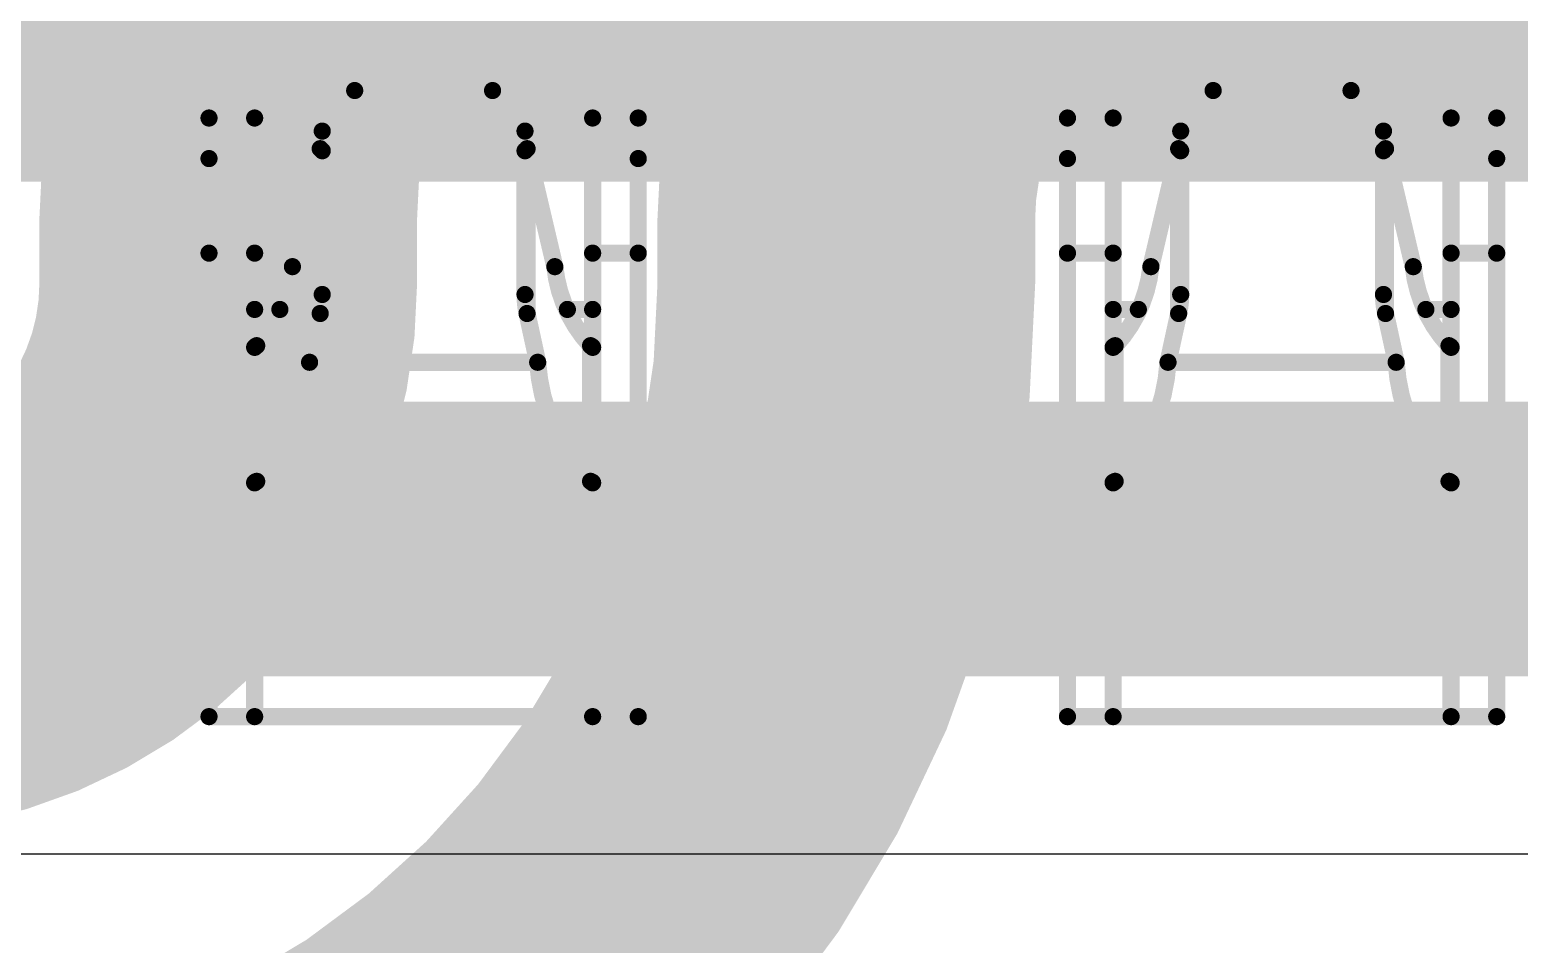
# Model space of a CAD drawing. Header units: inches. Extents: x -6 to 5433, y -4 to 5447.
# Drawn here: x 22.259 to 23.36, y 27.484 to 28.16 of the extents above; entities that cross this region are included whole.
import ezdxf

# ---------------------------------------------------------------- set-up
doc = ezdxf.new("R2010")
doc.units = ezdxf.units.IN
for name, color, linetype in [('Bottom Layer', 5, 'Continuous'), ('Mechanical 4', 56, 'Continuous'), ('Top Layer', 1, 'Continuous')]:
    doc.layers.add(name, color=color, linetype=linetype)

msp = doc.modelspace()

# ---------------------------------------------------------------- linework, layer by layer
at = {"layer": 'Bottom Layer'}
for points in [[(22.40538064, 28.02054594, 0.2794, 0.2794, -0.4142135623730951), (23.14198064, 28.75714594, 0.2794, 0.2794, 0)], [(22.86258064, 28.02054594, 0.2794, 0.2794, -0.4142135623730951), (23.14198064, 28.29994594, 0.2794, 0.2794, 0)], [(23.14198064, 28.29994594, 0.2794, 0.2794, 0), (23.51029334, 28.29994594, 0.2794, 0.2794, 0)], [(22.40538064, 27.97254248, 0.2794, 0.2794, 0), (22.40538064, 28.02054594, 0.2794, 0.2794, 0)], [(22.86258064, 27.97254248, 0.2794, 0.2794, 0), (22.86258064, 28.02054594, 0.2794, 0.2794, 0)], [(22.86258064, 27.97254248, 0.2794, 0.2794, -0.9999999999999999), (21.41478064, 27.97254248, 0.2794, 0.2794, 0)], [(22.40538064, 27.97254248, 0.2794, 0.2794, -0.9999999999999999), (21.87198064, 27.97254248, 0.2794, 0.2794, 0)]]:
    msp.add_lwpolyline(points, format="xyseb", dxfattribs=at)
for points in [[(23.07213064, 28.29994594, 0.1397, 0.1397, 1), (23.21183064, 28.29994594, 0.1397, 0.1397, 1)], [(23.07213064, 28.29994594, 0.1397, 0.1397, 1), (23.21183064, 28.29994594, 0.1397, 0.1397, 1)], [(22.33553064, 28.02054594, 0.1397, 0.1397, 1), (22.47523064, 28.02054594, 0.1397, 0.1397, 1)], [(22.33553064, 28.02054594, 0.1397, 0.1397, 1), (22.47523064, 28.02054594, 0.1397, 0.1397, 1)], [(22.79273064, 28.02054594, 0.1397, 0.1397, 1), (22.93243064, 28.02054594, 0.1397, 0.1397, 1)], [(22.79273064, 28.02054594, 0.1397, 0.1397, 1), (22.93243064, 28.02054594, 0.1397, 0.1397, 1)], [(22.33553064, 27.97254248, 0.1397, 0.1397, 1), (22.47523064, 27.97254248, 0.1397, 0.1397, 1)], [(22.33553064, 27.97254248, 0.1397, 0.1397, 1), (22.47523064, 27.97254248, 0.1397, 0.1397, 1)], [(22.79273064, 27.97254248, 0.1397, 0.1397, 1), (22.93243064, 27.97254248, 0.1397, 0.1397, 1)], [(22.79273064, 27.97254248, 0.1397, 0.1397, 1), (22.93243064, 27.97254248, 0.1397, 0.1397, 1)]]:
    msp.add_lwpolyline(points, format="xyseb", close=True, dxfattribs=at)
at = {"layer": 'Mechanical 4'}
for points in [[(22.3911541, 28.06494514, 0.0127, 0.0127, 0), (22.3911541, 28.53494674, 0.0127, 0.0127, 0)], [(22.7086541, 28.06494514, 0.0127, 0.0127, 0), (22.7086541, 28.53494674, 0.0127, 0.0127, 0)], [(23.0261541, 28.06494514, 0.0127, 0.0127, 0), (23.0261541, 28.53494674, 0.0127, 0.0127, 0)], [(23.3436541, 28.06494514, 0.0127, 0.0127, 0), (23.3436541, 28.53494674, 0.0127, 0.0127, 0)], [(22.42490562, 27.65194622, 0.0127, 0.0127, 0), (22.42490562, 28.35440862, 0.0127, 0.0127, 0)], [(22.67490512, 27.65194622, 0.0127, 0.0127, 0), (22.67490512, 28.35440862, 0.0127, 0.0127, 0)], [(23.05990562, 27.65194622, 0.0127, 0.0127, 0), (23.05990562, 28.35440862, 0.0127, 0.0127, 0)], [(23.30990512, 27.65194622, 0.0127, 0.0127, 0), (23.30990512, 28.35440862, 0.0127, 0.0127, 0)], [(22.49891614, 28.11528286, 0.0127, 0.0127, 0), (22.49891614, 28.22494482, 0.0127, 0.0127, 0)], [(22.6008946, 28.11528286, 0.0127, 0.0127, 0), (22.6008946, 28.22494482, 0.0127, 0.0127, 0)], [(23.13391614, 28.11528286, 0.0127, 0.0127, 0), (23.13391614, 28.22494482, 0.0127, 0.0127, 0)], [(23.2358946, 28.11528286, 0.0127, 0.0127, 0), (23.2358946, 28.22494482, 0.0127, 0.0127, 0)], [(22.47490552, 27.96434844, 0.0127, 0.0127, 0), (22.47490552, 28.18369522, 0.0127, 0.0127, 0)], [(22.62490522, 27.96434844, 0.0127, 0.0127, 0), (22.62490522, 28.18369522, 0.0127, 0.0127, 0)], [(23.10990552, 27.96434844, 0.0127, 0.0127, 0), (23.10990552, 28.18369522, 0.0127, 0.0127, 0)], [(23.25990522, 27.96434844, 0.0127, 0.0127, 0), (23.25990522, 28.18369522, 0.0127, 0.0127, 0)], [(22.47490552, 28.07071348, 0.0127, 0.0127, -0.2374800627721871), (22.4989136, 28.1152854, 0.0127, 0.0127, 0)], [(22.49891614, 28.11528286, 0.0127, 0.0127, 0), (22.6008946, 28.11528286, 0.0127, 0.0127, 0)], [(22.60089714, 28.1152854, 0.0127, 0.0127, -0.2374800627721868), (22.62490522, 28.07071348, 0.0127, 0.0127, 0)], [(23.10990552, 28.07071348, 0.0127, 0.0127, -0.2374800627721871), (23.1339136, 28.1152854, 0.0127, 0.0127, 0)], [(23.13391614, 28.11528286, 0.0127, 0.0127, 0), (23.2358946, 28.11528286, 0.0127, 0.0127, 0)], [(23.23589714, 28.1152854, 0.0127, 0.0127, -0.2374800627721868), (23.25990522, 28.07071348, 0.0127, 0.0127, 0)], [(22.3911541, 28.09494508, 0.0127, 0.0127, 0), (22.42490562, 28.09494508, 0.0127, 0.0127, 0)], [(22.67490512, 28.09494508, 0.0127, 0.0127, 0), (22.7086541, 28.09494508, 0.0127, 0.0127, 0)], [(23.0261541, 28.09494508, 0.0127, 0.0127, 0), (23.05990562, 28.09494508, 0.0127, 0.0127, 0)], [(23.30990512, 28.09494508, 0.0127, 0.0127, 0), (23.3436541, 28.09494508, 0.0127, 0.0127, 0)], [(22.47490552, 28.08525752, 0.0127, 0.0127, -0.05786385222358645), (22.4733866, 28.07223494, 0.0127, 0.0127, 0)], [(22.62642414, 28.07223494, 0.0127, 0.0127, -0.05786385222314867), (22.62490522, 28.08525752, 0.0127, 0.0127, 0)], [(23.10990552, 28.08525752, 0.0127, 0.0127, -0.05786385222314867), (23.1083866, 28.07223494, 0.0127, 0.0127, 0)], [(23.26142414, 28.07223494, 0.0127, 0.0127, -0.05786385222358634), (23.25990522, 28.08525752, 0.0127, 0.0127, 0)], [(22.4528634, 27.9849453, 0.0127, 0.0127, 0), (22.4733866, 28.07223494, 0.0127, 0.0127, 0)], [(22.4733866, 27.95027684, 0.0127, 0.0127, 0), (22.4733866, 28.07223494, 0.0127, 0.0127, 0)], [(22.62642414, 28.07223494, 0.0127, 0.0127, 0), (22.6469448, 27.9849453, 0.0127, 0.0127, 0)], [(22.62642414, 27.95027684, 0.0127, 0.0127, 0), (22.62642414, 28.07223494, 0.0127, 0.0127, 0)], [(23.0878634, 27.9849453, 0.0127, 0.0127, 0), (23.1083866, 28.07223494, 0.0127, 0.0127, 0)], [(23.1083866, 27.95027684, 0.0127, 0.0127, 0), (23.1083866, 28.07223494, 0.0127, 0.0127, 0)], [(23.26142414, 28.07223494, 0.0127, 0.0127, 0), (23.2819448, 27.9849453, 0.0127, 0.0127, 0)], [(23.26142414, 27.95027684, 0.0127, 0.0127, 0), (23.26142414, 28.07223494, 0.0127, 0.0127, 0)], [(22.0736541, 28.06494514, 0.0127, 0.0127, 0), (22.3911541, 28.06494514, 0.0127, 0.0127, 0)], [(22.3911541, 27.65194622, 0.0127, 0.0127, 0), (22.3911541, 28.06494514, 0.0127, 0.0127, 0)], [(22.7086541, 28.06494514, 0.0127, 0.0127, 0), (23.0261541, 28.06494514, 0.0127, 0.0127, 0)], [(22.7086541, 27.65194622, 0.0127, 0.0127, 0), (22.7086541, 28.06494514, 0.0127, 0.0127, 0)], [(23.0261541, 27.65194622, 0.0127, 0.0127, 0), (23.0261541, 28.06494514, 0.0127, 0.0127, 0)], [(23.3436541, 28.06494514, 0.0127, 0.0127, 0), (23.6611541, 28.06494514, 0.0127, 0.0127, 0)], [(23.3436541, 27.65194622, 0.0127, 0.0127, 0), (23.3436541, 28.06494514, 0.0127, 0.0127, 0)], [(22.3911541, 27.99494528, 0.0127, 0.0127, 0), (22.42490562, 27.99494528, 0.0127, 0.0127, 0)], [(22.67490512, 27.99494528, 0.0127, 0.0127, 0), (22.7086541, 27.99494528, 0.0127, 0.0127, 0)], [(23.0261541, 27.99494528, 0.0127, 0.0127, 0), (23.05990562, 27.99494528, 0.0127, 0.0127, 0)], [(23.30990512, 27.99494528, 0.0127, 0.0127, 0), (23.3436541, 27.99494528, 0.0127, 0.0127, 0)], [(22.45286594, 27.98494784, 0.0127, 0.0127, -0.1625906327552088), (22.42642454, 27.92645418, 0.0127, 0.0127, 0)], [(22.6733862, 27.92645418, 0.0127, 0.0127, -0.1625906327552086), (22.6469448, 27.98494784, 0.0127, 0.0127, 0)], [(23.08786594, 27.98494784, 0.0127, 0.0127, -0.1625906327552088), (23.06142454, 27.92645418, 0.0127, 0.0127, 0)], [(23.3083862, 27.92645418, 0.0127, 0.0127, -0.1625906327552086), (23.2819448, 27.98494784, 0.0127, 0.0127, 0)], [(22.47490552, 27.96434844, 0.0127, 0.0127, -0.05365793627952005), (22.4733866, 27.95027684, 0.0127, 0.0127, 0)], [(22.62642414, 27.95027684, 0.0127, 0.0127, -0.0536579362795205), (22.62490522, 27.96434844, 0.0127, 0.0127, 0)], [(23.10990552, 27.96434844, 0.0127, 0.0127, -0.05365793627952005), (23.1083866, 27.95027684, 0.0127, 0.0127, 0)], [(23.26142414, 27.95027684, 0.0127, 0.0127, -0.0536579362795205), (23.25990522, 27.96434844, 0.0127, 0.0127, 0)], [(22.42490562, 27.95328166, 0.0127, 0.0127, 0), (22.443567, 27.95328166, 0.0127, 0.0127, 0)], [(22.46553292, 27.91417836, 0.0127, 0.0127, 0), (22.4733866, 27.95027684, 0.0127, 0.0127, 0)], [(22.62642414, 27.95027684, 0.0127, 0.0127, 0), (22.63427782, 27.91417836, 0.0127, 0.0127, 0)], [(22.65624374, 27.95328166, 0.0127, 0.0127, 0), (22.67490512, 27.95328166, 0.0127, 0.0127, 0)], [(23.05990562, 27.95328166, 0.0127, 0.0127, 0), (23.078567, 27.95328166, 0.0127, 0.0127, 0)], [(23.10053292, 27.91417836, 0.0127, 0.0127, 0), (23.1083866, 27.95027684, 0.0127, 0.0127, 0)], [(23.26142414, 27.95027684, 0.0127, 0.0127, 0), (23.26927782, 27.91417836, 0.0127, 0.0127, 0)], [(23.29124374, 27.95328166, 0.0127, 0.0127, 0), (23.30990512, 27.95328166, 0.0127, 0.0127, 0)], [(22.42490562, 27.92521466, 0.0127, 0.0127, -0.01102176100773841), (22.42494118, 27.92530102, 0.0127, 0.0127, 0)], [(22.42494118, 27.92530102, 0.0127, 0.0127, -0.02840440609932379), (22.4249869, 27.92538992, 0.0127, 0.0127, 0)], [(22.4249869, 27.92538992, 0.0127, 0.0127, -0.03504147035732137), (22.42505294, 27.92548644, 0.0127, 0.0127, 0)], [(22.42505294, 27.92548644, 0.0127, 0.0127, -0.03231858323228001), (22.425152, 27.92559312, 0.0127, 0.0127, 0)], [(22.425152, 27.92559312, 0.0127, 0.0127, -0.02446223687478349), (22.42528916, 27.9257125, 0.0127, 0.0127, 0)], [(22.4252917, 27.92570996, 0.0127, 0.0127, -0.01372918964245726), (22.4254695, 27.92584458, 0.0127, 0.0127, 0)], [(22.4254695, 27.92584458, 0.0127, 0.0127, -0.008119992797502062), (22.42568032, 27.92598681999999, 0.0127, 0.0127, 0)], [(22.42567778, 27.92598936, 0.0127, 0.0127, -0.004820635684055338), (22.425914, 27.92613922, 0.0127, 0.0127, 0)], [(22.425914, 27.92613922, 0.0127, 0.0127, 0), (22.42642454, 27.92645418, 0.0127, 0.0127, 0)], [(22.42642454, 27.82607592, 0.0127, 0.0127, 0), (22.42642454, 27.92645418, 0.0127, 0.0127, 0)], [(22.6733862, 27.92645418, 0.0127, 0.0127, 0), (22.6736529, 27.92629415999999, 0.0127, 0.0127, 0)], [(22.6733862, 27.82607592, 0.0127, 0.0127, 0), (22.6733862, 27.92645418, 0.0127, 0.0127, 0)], [(22.6736529, 27.92629415999999, 0.0127, 0.0127, 0), (22.67391198, 27.92613414, 0.0127, 0.0127, 0)], [(22.67390944, 27.9261316, 0.0127, 0.0127, -0.006054857876251781), (22.6741482, 27.92598174, 0.0127, 0.0127, 0)], [(22.67415074, 27.92598428, 0.0127, 0.0127, -0.01073696928717457), (22.67435648, 27.92584204, 0.0127, 0.0127, 0)], [(22.67435648, 27.9258395, 0.0127, 0.0127, -0.0185623709309913), (22.67452158, 27.9257125, 0.0127, 0.0127, 0)], [(22.67452158, 27.92571504, 0.0127, 0.0127, -0.02338621066715271), (22.67464604, 27.9255982, 0.0127, 0.0127, 0)], [(22.67464604, 27.92559566, 0.0127, 0.0127, -0.05432145126286286), (22.67480606, 27.925395, 0.0127, 0.0127, 0)], [(22.6748086, 27.92539754, 0.0127, 0.0127, -0.02859688060020331), (22.67490766, 27.92521466, 0.0127, 0.0127, 0)], [(23.05990562, 27.92521466, 0.0127, 0.0127, -0.01102176090631865), (23.05994118, 27.92530102, 0.0127, 0.0127, 0)], [(23.05994118, 27.92530102, 0.0127, 0.0127, -0.02840440594259694), (23.0599869, 27.92538992, 0.0127, 0.0127, 0)], [(23.0599869, 27.92538992, 0.0127, 0.0127, -0.03504147030036169), (23.06005294, 27.92548644, 0.0127, 0.0127, 0)], [(23.06005294, 27.92548644, 0.0127, 0.0127, -0.03231858304910804), (23.060152, 27.92559312, 0.0127, 0.0127, 0)], [(23.060152, 27.92559312, 0.0127, 0.0127, -0.02446223677869061), (23.06028916, 27.9257125, 0.0127, 0.0127, 0)], [(23.0602917, 27.92570996, 0.0127, 0.0127, -0.01372918958964066), (23.0604695, 27.92584458, 0.0127, 0.0127, 0)], [(23.0604695, 27.92584458, 0.0127, 0.0127, -0.008119992693830815), (23.06068032, 27.92598681999999, 0.0127, 0.0127, 0)], [(23.06067778, 27.92598936, 0.0127, 0.0127, -0.004820635665526506), (23.060914, 27.92613922, 0.0127, 0.0127, 0)], [(23.060914, 27.92613922, 0.0127, 0.0127, 0), (23.06142454, 27.92645418, 0.0127, 0.0127, 0)], [(23.06142454, 27.82607592, 0.0127, 0.0127, 0), (23.06142454, 27.92645418, 0.0127, 0.0127, 0)], [(23.3083862, 27.92645418, 0.0127, 0.0127, 0), (23.3086529, 27.92629415999999, 0.0127, 0.0127, 0)], [(23.3083862, 27.82607592, 0.0127, 0.0127, 0), (23.3083862, 27.92645418, 0.0127, 0.0127, 0)], [(23.3086529, 27.92629415999999, 0.0127, 0.0127, 0), (23.30891198, 27.92613414, 0.0127, 0.0127, 0)], [(23.30890944, 27.9261316, 0.0127, 0.0127, -0.006054857884584254), (23.3091482, 27.92598174, 0.0127, 0.0127, 0)], [(23.30915074, 27.92598428, 0.0127, 0.0127, -0.01073696928370967), (23.30935648, 27.92584204, 0.0127, 0.0127, 0)], [(23.30935648, 27.9258395, 0.0127, 0.0127, -0.01856237095931549), (23.30952158, 27.9257125, 0.0127, 0.0127, 0)], [(23.30952158, 27.92571504, 0.0127, 0.0127, -0.0233862106123338), (23.30964604, 27.9255982, 0.0127, 0.0127, 0)], [(23.30964604, 27.92559566, 0.0127, 0.0127, -0.05432145119857939), (23.30980606, 27.925395, 0.0127, 0.0127, 0)], [(23.3098086, 27.92539754, 0.0127, 0.0127, -0.0285968806726862), (23.30990766, 27.92521466, 0.0127, 0.0127, 0)], [(22.46553292, 27.91418089999999, 0.0127, 0.0127, -0.1798939642534223), (22.42642454, 27.82607592, 0.0127, 0.0127, 0)], [(22.46553292, 27.91417836, 0.0127, 0.0127, 0), (22.63427782, 27.91417836, 0.0127, 0.0127, 0)], [(22.6733862, 27.82607592, 0.0127, 0.0127, -0.1798939642534224), (22.63427782, 27.91418089999999, 0.0127, 0.0127, 0)], [(23.10053292, 27.91418089999999, 0.0127, 0.0127, -0.1798939642534223), (23.06142454, 27.82607592, 0.0127, 0.0127, 0)], [(23.10053292, 27.91417836, 0.0127, 0.0127, 0), (23.26927782, 27.91417836, 0.0127, 0.0127, 0)], [(23.3083862, 27.82607592, 0.0127, 0.0127, -0.1798939642534224), (23.26927782, 27.91418089999999, 0.0127, 0.0127, 0)], [(22.42490562, 27.82514628, 0.0127, 0.0127, -0.01323430971396268), (22.42494118, 27.82521232, 0.0127, 0.0127, 0)], [(22.42490562, 27.82494561999999, 0.0127, 0.0127, 0), (22.67490512, 27.82494561999999, 0.0127, 0.0127, 0)], [(22.42494118, 27.82521232, 0.0127, 0.0127, -0.03268862892171155), (22.4249869, 27.8252809, 0.0127, 0.0127, 0)], [(22.4249869, 27.82527582, 0.0127, 0.0127, -0.03744583036371785), (22.42505294, 27.82534948, 0.0127, 0.0127, 0)], [(22.42505294, 27.82534948, 0.0127, 0.0127, -0.03188120467177997), (22.425152, 27.82542822, 0.0127, 0.0127, 0)], [(22.42514946, 27.82543076, 0.0127, 0.0127, -0.02261994761210149), (22.42528916, 27.8255222, 0.0127, 0.0127, 0)], [(22.42528916, 27.82551966, 0.0127, 0.0127, -0.01220889241576829), (22.42546696, 27.82561872, 0.0127, 0.0127, 0)], [(22.42546696, 27.82561872, 0.0127, 0.0127, -0.007070305402725751), (22.42567778, 27.8257254, 0.0127, 0.0127, 0)], [(22.42567778, 27.8257254, 0.0127, 0.0127, 0), (22.425914, 27.8258397, 0.0127, 0.0127, 0)], [(22.425914, 27.8258397, 0.0127, 0.0127, 0), (22.42642454, 27.82607592, 0.0127, 0.0127, 0)], [(22.6733862, 27.82607592, 0.0127, 0.0127, 0), (22.6736529, 27.825954, 0.0127, 0.0127, 0)], [(22.6736529, 27.825954, 0.0127, 0.0127, 0), (22.67391198, 27.82583716, 0.0127, 0.0127, 0)], [(22.67391198, 27.82583716, 0.0127, 0.0127, -0.00520533399337687), (22.67415074, 27.8257254, 0.0127, 0.0127, 0)], [(22.6741482, 27.82572286, 0.0127, 0.0127, -0.009375622366720187), (22.67435394, 27.82561618, 0.0127, 0.0127, 0)], [(22.67435394, 27.82561618, 0.0127, 0.0127, -0.01668702494444341), (22.67452158, 27.82551966, 0.0127, 0.0127, 0)], [(22.67452158, 27.82551966, 0.0127, 0.0127, -0.02199391698477374), (22.67464604, 27.8254333, 0.0127, 0.0127, 0)], [(22.6746435, 27.8254333, 0.0127, 0.0127, -0.02675089184656382), (22.67473748, 27.82535456, 0.0127, 0.0127, 0)], [(22.67474002, 27.82535456, 0.0127, 0.0127, -0.0282876381736721), (22.6748086, 27.82528344, 0.0127, 0.0127, 0)], [(22.6748086, 27.82528344, 0.0127, 0.0127, -0.03260546144766371), (22.67490512, 27.82514628, 0.0127, 0.0127, 0)], [(23.05990562, 27.82514628, 0.0127, 0.0127, -0.01323430956423909), (23.05994118, 27.82521232, 0.0127, 0.0127, 0)], [(23.05990562, 27.82494561999999, 0.0127, 0.0127, 0), (23.30990512, 27.82494561999999, 0.0127, 0.0127, 0)], [(23.05994118, 27.82521232, 0.0127, 0.0127, -0.03268862892816106), (23.0599869, 27.8252809, 0.0127, 0.0127, 0)], [(23.0599869, 27.82527582, 0.0127, 0.0127, -0.03744583048025883), (23.06005294, 27.82534948, 0.0127, 0.0127, 0)], [(23.06005294, 27.82534948, 0.0127, 0.0127, -0.03188120462619067), (23.060152, 27.82542822, 0.0127, 0.0127, 0)], [(23.06014946, 27.82543076, 0.0127, 0.0127, -0.02261994755912453), (23.06028916, 27.8255222, 0.0127, 0.0127, 0)], [(23.06028916, 27.82551966, 0.0127, 0.0127, -0.01220889249508567), (23.06046696, 27.82561872, 0.0127, 0.0127, 0)], [(23.06046696, 27.82561872, 0.0127, 0.0127, -0.007070305420562265), (23.06067778, 27.8257254, 0.0127, 0.0127, 0)], [(23.06067778, 27.8257254, 0.0127, 0.0127, 0), (23.060914, 27.8258397, 0.0127, 0.0127, 0)], [(23.060914, 27.8258397, 0.0127, 0.0127, 0), (23.06142454, 27.82607592, 0.0127, 0.0127, 0)], [(23.3083862, 27.82607592, 0.0127, 0.0127, 0), (23.3086529, 27.825954, 0.0127, 0.0127, 0)], [(23.3086529, 27.825954, 0.0127, 0.0127, 0), (23.30891198, 27.82583716, 0.0127, 0.0127, 0)], [(23.30891198, 27.82583716, 0.0127, 0.0127, -0.005205334009857079), (23.30915074, 27.8257254, 0.0127, 0.0127, 0)], [(23.3091482, 27.82572286, 0.0127, 0.0127, -0.009375622376788519), (23.30935394, 27.82561618, 0.0127, 0.0127, 0)], [(23.30935394, 27.82561618, 0.0127, 0.0127, -0.01668702495607097), (23.30952158, 27.82551966, 0.0127, 0.0127, 0)], [(23.30952158, 27.82551966, 0.0127, 0.0127, -0.02199391697080146), (23.30964604, 27.8254333, 0.0127, 0.0127, 0)], [(23.3096435, 27.8254333, 0.0127, 0.0127, -0.02675089188523818), (23.30973748, 27.82535456, 0.0127, 0.0127, 0)], [(23.30974002, 27.82535456, 0.0127, 0.0127, -0.02828763814419293), (23.3098086, 27.82528344, 0.0127, 0.0127, 0)], [(23.3098086, 27.82528344, 0.0127, 0.0127, -0.03260546151953279), (23.30990512, 27.82514628, 0.0127, 0.0127, 0)], [(22.3911541, 27.65194622, 0.0127, 0.0127, 0), (22.7086541, 27.65194622, 0.0127, 0.0127, 0)], [(23.0261541, 27.65194622, 0.0127, 0.0127, 0), (23.3436541, 27.65194622, 0.0127, 0.0127, 0)]]:
    msp.add_lwpolyline(points, format="xyseb", dxfattribs=at)
for points in [[(22.4957386, 28.1152854, 0.00635, 0.00635, 1), (22.5020886, 28.1152854, 0.00635, 0.00635, 1)], [(22.49574114, 28.11528286, 0.00635, 0.00635, 1), (22.50209114, 28.11528286, 0.00635, 0.00635, 1)], [(22.49574114, 28.11528286, 0.00635, 0.00635, 1), (22.50209114, 28.11528286, 0.00635, 0.00635, 1)], [(22.5977196, 28.11528286, 0.00635, 0.00635, 1), (22.6040696, 28.11528286, 0.00635, 0.00635, 1)], [(22.5977196, 28.11528286, 0.00635, 0.00635, 1), (22.6040696, 28.11528286, 0.00635, 0.00635, 1)], [(22.59772214, 28.1152854, 0.00635, 0.00635, 1), (22.60407214, 28.1152854, 0.00635, 0.00635, 1)], [(23.1307386, 28.1152854, 0.00635, 0.00635, 1), (23.1370886, 28.1152854, 0.00635, 0.00635, 1)], [(23.13074114, 28.11528286, 0.00635, 0.00635, 1), (23.13709114, 28.11528286, 0.00635, 0.00635, 1)], [(23.13074114, 28.11528286, 0.00635, 0.00635, 1), (23.13709114, 28.11528286, 0.00635, 0.00635, 1)], [(23.2327196, 28.11528286, 0.00635, 0.00635, 1), (23.2390696, 28.11528286, 0.00635, 0.00635, 1)], [(23.2327196, 28.11528286, 0.00635, 0.00635, 1), (23.2390696, 28.11528286, 0.00635, 0.00635, 1)], [(23.23272214, 28.1152854, 0.00635, 0.00635, 1), (23.23907214, 28.1152854, 0.00635, 0.00635, 1)], [(22.3879791, 28.09494508, 0.00635, 0.00635, 1), (22.3943291, 28.09494508, 0.00635, 0.00635, 1)], [(22.42173062, 28.09494508, 0.00635, 0.00635, 1), (22.42808062, 28.09494508, 0.00635, 0.00635, 1)], [(22.67173012, 28.09494508, 0.00635, 0.00635, 1), (22.67808012, 28.09494508, 0.00635, 0.00635, 1)], [(22.7054791, 28.09494508, 0.00635, 0.00635, 1), (22.7118291, 28.09494508, 0.00635, 0.00635, 1)], [(23.0229791, 28.09494508, 0.00635, 0.00635, 1), (23.0293291, 28.09494508, 0.00635, 0.00635, 1)], [(23.05673062, 28.09494508, 0.00635, 0.00635, 1), (23.06308062, 28.09494508, 0.00635, 0.00635, 1)], [(23.30673012, 28.09494508, 0.00635, 0.00635, 1), (23.31308012, 28.09494508, 0.00635, 0.00635, 1)], [(23.3404791, 28.09494508, 0.00635, 0.00635, 1), (23.3468291, 28.09494508, 0.00635, 0.00635, 1)], [(22.47173052, 28.08525752, 0.00635, 0.00635, 1), (22.47808052, 28.08525752, 0.00635, 0.00635, 1)], [(22.62173022, 28.08525752, 0.00635, 0.00635, 1), (22.62808022, 28.08525752, 0.00635, 0.00635, 1)], [(23.10673052, 28.08525752, 0.00635, 0.00635, 1), (23.11308052, 28.08525752, 0.00635, 0.00635, 1)], [(23.25673022, 28.08525752, 0.00635, 0.00635, 1), (23.26308022, 28.08525752, 0.00635, 0.00635, 1)], [(22.4702116, 28.07223494, 0.00635, 0.00635, 1), (22.4765616, 28.07223494, 0.00635, 0.00635, 1)], [(22.4702116, 28.07223494, 0.00635, 0.00635, 1), (22.4765616, 28.07223494, 0.00635, 0.00635, 1)], [(22.4702116, 28.07223494, 0.00635, 0.00635, 1), (22.4765616, 28.07223494, 0.00635, 0.00635, 1)], [(22.47173052, 28.07071348, 0.00635, 0.00635, 1), (22.47808052, 28.07071348, 0.00635, 0.00635, 1)], [(22.62173022, 28.07071348, 0.00635, 0.00635, 1), (22.62808022, 28.07071348, 0.00635, 0.00635, 1)], [(22.62324914, 28.07223494, 0.00635, 0.00635, 1), (22.62959914, 28.07223494, 0.00635, 0.00635, 1)], [(22.62324914, 28.07223494, 0.00635, 0.00635, 1), (22.62959914, 28.07223494, 0.00635, 0.00635, 1)], [(22.62324914, 28.07223494, 0.00635, 0.00635, 1), (22.62959914, 28.07223494, 0.00635, 0.00635, 1)], [(23.1052116, 28.07223494, 0.00635, 0.00635, 1), (23.1115616, 28.07223494, 0.00635, 0.00635, 1)], [(23.1052116, 28.07223494, 0.00635, 0.00635, 1), (23.1115616, 28.07223494, 0.00635, 0.00635, 1)], [(23.1052116, 28.07223494, 0.00635, 0.00635, 1), (23.1115616, 28.07223494, 0.00635, 0.00635, 1)], [(23.10673052, 28.07071348, 0.00635, 0.00635, 1), (23.11308052, 28.07071348, 0.00635, 0.00635, 1)], [(23.25673022, 28.07071348, 0.00635, 0.00635, 1), (23.26308022, 28.07071348, 0.00635, 0.00635, 1)], [(23.25824914, 28.07223494, 0.00635, 0.00635, 1), (23.26459914, 28.07223494, 0.00635, 0.00635, 1)], [(23.25824914, 28.07223494, 0.00635, 0.00635, 1), (23.26459914, 28.07223494, 0.00635, 0.00635, 1)], [(23.25824914, 28.07223494, 0.00635, 0.00635, 1), (23.26459914, 28.07223494, 0.00635, 0.00635, 1)], [(22.3879791, 28.06494514, 0.00635, 0.00635, 1), (22.3943291, 28.06494514, 0.00635, 0.00635, 1)], [(22.3879791, 28.06494514, 0.00635, 0.00635, 1), (22.3943291, 28.06494514, 0.00635, 0.00635, 1)], [(22.3879791, 28.06494514, 0.00635, 0.00635, 1), (22.3943291, 28.06494514, 0.00635, 0.00635, 1)], [(22.7054791, 28.06494514, 0.00635, 0.00635, 1), (22.7118291, 28.06494514, 0.00635, 0.00635, 1)], [(22.7054791, 28.06494514, 0.00635, 0.00635, 1), (22.7118291, 28.06494514, 0.00635, 0.00635, 1)], [(22.7054791, 28.06494514, 0.00635, 0.00635, 1), (22.7118291, 28.06494514, 0.00635, 0.00635, 1)], [(23.0229791, 28.06494514, 0.00635, 0.00635, 1), (23.0293291, 28.06494514, 0.00635, 0.00635, 1)], [(23.0229791, 28.06494514, 0.00635, 0.00635, 1), (23.0293291, 28.06494514, 0.00635, 0.00635, 1)], [(23.0229791, 28.06494514, 0.00635, 0.00635, 1), (23.0293291, 28.06494514, 0.00635, 0.00635, 1)], [(23.3404791, 28.06494514, 0.00635, 0.00635, 1), (23.3468291, 28.06494514, 0.00635, 0.00635, 1)], [(23.3404791, 28.06494514, 0.00635, 0.00635, 1), (23.3468291, 28.06494514, 0.00635, 0.00635, 1)], [(23.3404791, 28.06494514, 0.00635, 0.00635, 1), (23.3468291, 28.06494514, 0.00635, 0.00635, 1)], [(22.3879791, 27.99494528, 0.00635, 0.00635, 1), (22.3943291, 27.99494528, 0.00635, 0.00635, 1)], [(22.42173062, 27.99494528, 0.00635, 0.00635, 1), (22.42808062, 27.99494528, 0.00635, 0.00635, 1)], [(22.67173012, 27.99494528, 0.00635, 0.00635, 1), (22.67808012, 27.99494528, 0.00635, 0.00635, 1)], [(22.7054791, 27.99494528, 0.00635, 0.00635, 1), (22.7118291, 27.99494528, 0.00635, 0.00635, 1)], [(23.0229791, 27.99494528, 0.00635, 0.00635, 1), (23.0293291, 27.99494528, 0.00635, 0.00635, 1)], [(23.05673062, 27.99494528, 0.00635, 0.00635, 1), (23.06308062, 27.99494528, 0.00635, 0.00635, 1)], [(23.30673012, 27.99494528, 0.00635, 0.00635, 1), (23.31308012, 27.99494528, 0.00635, 0.00635, 1)], [(23.3404791, 27.99494528, 0.00635, 0.00635, 1), (23.3468291, 27.99494528, 0.00635, 0.00635, 1)], [(22.4496884, 27.9849453, 0.00635, 0.00635, 1), (22.4560384, 27.9849453, 0.00635, 0.00635, 1)], [(22.44969094, 27.98494784, 0.00635, 0.00635, 1), (22.45604094, 27.98494784, 0.00635, 0.00635, 1)], [(22.6437698, 27.98494784, 0.00635, 0.00635, 1), (22.6501198, 27.98494784, 0.00635, 0.00635, 1)], [(22.6437698, 27.9849453, 0.00635, 0.00635, 1), (22.6501198, 27.9849453, 0.00635, 0.00635, 1)], [(23.0846884, 27.9849453, 0.00635, 0.00635, 1), (23.0910384, 27.9849453, 0.00635, 0.00635, 1)], [(23.08469094, 27.98494784, 0.00635, 0.00635, 1), (23.09104094, 27.98494784, 0.00635, 0.00635, 1)], [(23.2787698, 27.98494784, 0.00635, 0.00635, 1), (23.2851198, 27.98494784, 0.00635, 0.00635, 1)], [(23.2787698, 27.9849453, 0.00635, 0.00635, 1), (23.2851198, 27.9849453, 0.00635, 0.00635, 1)], [(22.47173052, 27.96434844, 0.00635, 0.00635, 1), (22.47808052, 27.96434844, 0.00635, 0.00635, 1)], [(22.47173052, 27.96434844, 0.00635, 0.00635, 1), (22.47808052, 27.96434844, 0.00635, 0.00635, 1)], [(22.62173022, 27.96434844, 0.00635, 0.00635, 1), (22.62808022, 27.96434844, 0.00635, 0.00635, 1)], [(22.62173022, 27.96434844, 0.00635, 0.00635, 1), (22.62808022, 27.96434844, 0.00635, 0.00635, 1)], [(23.10673052, 27.96434844, 0.00635, 0.00635, 1), (23.11308052, 27.96434844, 0.00635, 0.00635, 1)], [(23.10673052, 27.96434844, 0.00635, 0.00635, 1), (23.11308052, 27.96434844, 0.00635, 0.00635, 1)], [(23.25673022, 27.96434844, 0.00635, 0.00635, 1), (23.26308022, 27.96434844, 0.00635, 0.00635, 1)], [(23.25673022, 27.96434844, 0.00635, 0.00635, 1), (23.26308022, 27.96434844, 0.00635, 0.00635, 1)], [(22.42173062, 27.95328166, 0.00635, 0.00635, 1), (22.42808062, 27.95328166, 0.00635, 0.00635, 1)], [(22.440392, 27.95328166, 0.00635, 0.00635, 1), (22.446742, 27.95328166, 0.00635, 0.00635, 1)], [(22.4702116, 27.95027684, 0.00635, 0.00635, 1), (22.4765616, 27.95027684, 0.00635, 0.00635, 1)], [(22.4702116, 27.95027684, 0.00635, 0.00635, 1), (22.4765616, 27.95027684, 0.00635, 0.00635, 1)], [(22.4702116, 27.95027684, 0.00635, 0.00635, 1), (22.4765616, 27.95027684, 0.00635, 0.00635, 1)], [(22.62324914, 27.95027684, 0.00635, 0.00635, 1), (22.62959914, 27.95027684, 0.00635, 0.00635, 1)], [(22.62324914, 27.95027684, 0.00635, 0.00635, 1), (22.62959914, 27.95027684, 0.00635, 0.00635, 1)], [(22.62324914, 27.95027684, 0.00635, 0.00635, 1), (22.62959914, 27.95027684, 0.00635, 0.00635, 1)], [(22.65306874, 27.95328166, 0.00635, 0.00635, 1), (22.65941874, 27.95328166, 0.00635, 0.00635, 1)], [(22.67173012, 27.95328166, 0.00635, 0.00635, 1), (22.67808012, 27.95328166, 0.00635, 0.00635, 1)], [(23.05673062, 27.95328166, 0.00635, 0.00635, 1), (23.06308062, 27.95328166, 0.00635, 0.00635, 1)], [(23.075392, 27.95328166, 0.00635, 0.00635, 1), (23.081742, 27.95328166, 0.00635, 0.00635, 1)], [(23.1052116, 27.95027684, 0.00635, 0.00635, 1), (23.1115616, 27.95027684, 0.00635, 0.00635, 1)], [(23.1052116, 27.95027684, 0.00635, 0.00635, 1), (23.1115616, 27.95027684, 0.00635, 0.00635, 1)], [(23.1052116, 27.95027684, 0.00635, 0.00635, 1), (23.1115616, 27.95027684, 0.00635, 0.00635, 1)], [(23.25824914, 27.95027684, 0.00635, 0.00635, 1), (23.26459914, 27.95027684, 0.00635, 0.00635, 1)], [(23.25824914, 27.95027684, 0.00635, 0.00635, 1), (23.26459914, 27.95027684, 0.00635, 0.00635, 1)], [(23.25824914, 27.95027684, 0.00635, 0.00635, 1), (23.26459914, 27.95027684, 0.00635, 0.00635, 1)], [(23.28806874, 27.95328166, 0.00635, 0.00635, 1), (23.29441874, 27.95328166, 0.00635, 0.00635, 1)], [(23.30673012, 27.95328166, 0.00635, 0.00635, 1), (23.31308012, 27.95328166, 0.00635, 0.00635, 1)], [(22.42173062, 27.92521466, 0.00635, 0.00635, 1), (22.42808062, 27.92521466, 0.00635, 0.00635, 1)], [(22.42176618, 27.92530102, 0.00635, 0.00635, 1), (22.42811618, 27.92530102, 0.00635, 0.00635, 1)], [(22.42176618, 27.92530102, 0.00635, 0.00635, 1), (22.42811618, 27.92530102, 0.00635, 0.00635, 1)], [(22.4218119, 27.92538992, 0.00635, 0.00635, 1), (22.4281619, 27.92538992, 0.00635, 0.00635, 1)], [(22.4218119, 27.92538992, 0.00635, 0.00635, 1), (22.4281619, 27.92538992, 0.00635, 0.00635, 1)], [(22.42187794, 27.92548644, 0.00635, 0.00635, 1), (22.42822794, 27.92548644, 0.00635, 0.00635, 1)], [(22.42187794, 27.92548644, 0.00635, 0.00635, 1), (22.42822794, 27.92548644, 0.00635, 0.00635, 1)], [(22.421977, 27.92559312, 0.00635, 0.00635, 1), (22.428327, 27.92559312, 0.00635, 0.00635, 1)], [(22.421977, 27.92559312, 0.00635, 0.00635, 1), (22.428327, 27.92559312, 0.00635, 0.00635, 1)], [(22.42211416, 27.9257125, 0.00635, 0.00635, 1), (22.42846416, 27.9257125, 0.00635, 0.00635, 1)], [(22.4221167, 27.92570996, 0.00635, 0.00635, 1), (22.4284667, 27.92570996, 0.00635, 0.00635, 1)], [(22.4222945, 27.92584458, 0.00635, 0.00635, 1), (22.4286445, 27.92584458, 0.00635, 0.00635, 1)], [(22.4222945, 27.92584458, 0.00635, 0.00635, 1), (22.4286445, 27.92584458, 0.00635, 0.00635, 1)], [(22.42250278, 27.92598936, 0.00635, 0.00635, 1), (22.42885278, 27.92598936, 0.00635, 0.00635, 1)], [(22.42250532, 27.92598681999999, 0.00635, 0.00635, 1), (22.42885532, 27.92598681999999, 0.00635, 0.00635, 1)], [(22.422739, 27.92613922, 0.00635, 0.00635, 1), (22.429089, 27.92613922, 0.00635, 0.00635, 1)], [(22.422739, 27.92613922, 0.00635, 0.00635, 1), (22.429089, 27.92613922, 0.00635, 0.00635, 1)], [(22.42324954, 27.92645418, 0.00635, 0.00635, 1), (22.42959954, 27.92645418, 0.00635, 0.00635, 1)], [(22.42324954, 27.92645418, 0.00635, 0.00635, 1), (22.42959954, 27.92645418, 0.00635, 0.00635, 1)], [(22.42324954, 27.92645418, 0.00635, 0.00635, 1), (22.42959954, 27.92645418, 0.00635, 0.00635, 1)], [(22.6702112, 27.92645418, 0.00635, 0.00635, 1), (22.6765612, 27.92645418, 0.00635, 0.00635, 1)], [(22.6702112, 27.92645418, 0.00635, 0.00635, 1), (22.6765612, 27.92645418, 0.00635, 0.00635, 1)], [(22.6702112, 27.92645418, 0.00635, 0.00635, 1), (22.6765612, 27.92645418, 0.00635, 0.00635, 1)], [(22.6704779, 27.92629415999999, 0.00635, 0.00635, 1), (22.6768279, 27.92629415999999, 0.00635, 0.00635, 1)], [(22.6704779, 27.92629415999999, 0.00635, 0.00635, 1), (22.6768279, 27.92629415999999, 0.00635, 0.00635, 1)], [(22.67073444, 27.9261316, 0.00635, 0.00635, 1), (22.67708444, 27.9261316, 0.00635, 0.00635, 1)], [(22.67073698, 27.92613414, 0.00635, 0.00635, 1), (22.67708698, 27.92613414, 0.00635, 0.00635, 1)], [(22.6709732, 27.92598174, 0.00635, 0.00635, 1), (22.6773232, 27.92598174, 0.00635, 0.00635, 1)], [(22.67097574, 27.92598428, 0.00635, 0.00635, 1), (22.67732574, 27.92598428, 0.00635, 0.00635, 1)], [(22.67118148, 27.92584204, 0.00635, 0.00635, 1), (22.67753148, 27.92584204, 0.00635, 0.00635, 1)], [(22.67118148, 27.9258395, 0.00635, 0.00635, 1), (22.67753148, 27.9258395, 0.00635, 0.00635, 1)], [(22.67134658, 27.92571504, 0.00635, 0.00635, 1), (22.67769658, 27.92571504, 0.00635, 0.00635, 1)], [(22.67134658, 27.9257125, 0.00635, 0.00635, 1), (22.67769658, 27.9257125, 0.00635, 0.00635, 1)], [(22.67147104, 27.9255982, 0.00635, 0.00635, 1), (22.67782104, 27.9255982, 0.00635, 0.00635, 1)], [(22.67147104, 27.92559566, 0.00635, 0.00635, 1), (22.67782104, 27.92559566, 0.00635, 0.00635, 1)], [(22.67163106, 27.925395, 0.00635, 0.00635, 1), (22.67798106, 27.925395, 0.00635, 0.00635, 1)], [(22.6716336, 27.92539754, 0.00635, 0.00635, 1), (22.6779836, 27.92539754, 0.00635, 0.00635, 1)], [(22.67173266, 27.92521466, 0.00635, 0.00635, 1), (22.67808266, 27.92521466, 0.00635, 0.00635, 1)], [(23.05673062, 27.92521466, 0.00635, 0.00635, 1), (23.06308062, 27.92521466, 0.00635, 0.00635, 1)], [(23.05676618, 27.92530102, 0.00635, 0.00635, 1), (23.06311618, 27.92530102, 0.00635, 0.00635, 1)], [(23.05676618, 27.92530102, 0.00635, 0.00635, 1), (23.06311618, 27.92530102, 0.00635, 0.00635, 1)], [(23.0568119, 27.92538992, 0.00635, 0.00635, 1), (23.0631619, 27.92538992, 0.00635, 0.00635, 1)], [(23.0568119, 27.92538992, 0.00635, 0.00635, 1), (23.0631619, 27.92538992, 0.00635, 0.00635, 1)], [(23.05687794, 27.92548644, 0.00635, 0.00635, 1), (23.06322794, 27.92548644, 0.00635, 0.00635, 1)], [(23.05687794, 27.92548644, 0.00635, 0.00635, 1), (23.06322794, 27.92548644, 0.00635, 0.00635, 1)], [(23.056977, 27.92559312, 0.00635, 0.00635, 1), (23.063327, 27.92559312, 0.00635, 0.00635, 1)], [(23.056977, 27.92559312, 0.00635, 0.00635, 1), (23.063327, 27.92559312, 0.00635, 0.00635, 1)], [(23.05711416, 27.9257125, 0.00635, 0.00635, 1), (23.06346416, 27.9257125, 0.00635, 0.00635, 1)], [(23.0571167, 27.92570996, 0.00635, 0.00635, 1), (23.0634667, 27.92570996, 0.00635, 0.00635, 1)], [(23.0572945, 27.92584458, 0.00635, 0.00635, 1), (23.0636445, 27.92584458, 0.00635, 0.00635, 1)], [(23.0572945, 27.92584458, 0.00635, 0.00635, 1), (23.0636445, 27.92584458, 0.00635, 0.00635, 1)], [(23.05750278, 27.92598936, 0.00635, 0.00635, 1), (23.06385278, 27.92598936, 0.00635, 0.00635, 1)], [(23.05750532, 27.92598681999999, 0.00635, 0.00635, 1), (23.06385532, 27.92598681999999, 0.00635, 0.00635, 1)], [(23.057739, 27.92613922, 0.00635, 0.00635, 1), (23.064089, 27.92613922, 0.00635, 0.00635, 1)], [(23.057739, 27.92613922, 0.00635, 0.00635, 1), (23.064089, 27.92613922, 0.00635, 0.00635, 1)], [(23.05824954, 27.92645418, 0.00635, 0.00635, 1), (23.06459954, 27.92645418, 0.00635, 0.00635, 1)], [(23.05824954, 27.92645418, 0.00635, 0.00635, 1), (23.06459954, 27.92645418, 0.00635, 0.00635, 1)], [(23.05824954, 27.92645418, 0.00635, 0.00635, 1), (23.06459954, 27.92645418, 0.00635, 0.00635, 1)], [(23.3052112, 27.92645418, 0.00635, 0.00635, 1), (23.3115612, 27.92645418, 0.00635, 0.00635, 1)], [(23.3052112, 27.92645418, 0.00635, 0.00635, 1), (23.3115612, 27.92645418, 0.00635, 0.00635, 1)], [(23.3052112, 27.92645418, 0.00635, 0.00635, 1), (23.3115612, 27.92645418, 0.00635, 0.00635, 1)], [(23.3054779, 27.92629415999999, 0.00635, 0.00635, 1), (23.3118279, 27.92629415999999, 0.00635, 0.00635, 1)], [(23.3054779, 27.92629415999999, 0.00635, 0.00635, 1), (23.3118279, 27.92629415999999, 0.00635, 0.00635, 1)], [(23.30573444, 27.9261316, 0.00635, 0.00635, 1), (23.31208444, 27.9261316, 0.00635, 0.00635, 1)], [(23.30573698, 27.92613414, 0.00635, 0.00635, 1), (23.31208698, 27.92613414, 0.00635, 0.00635, 1)], [(23.3059732, 27.92598174, 0.00635, 0.00635, 1), (23.3123232, 27.92598174, 0.00635, 0.00635, 1)], [(23.30597574, 27.92598428, 0.00635, 0.00635, 1), (23.31232574, 27.92598428, 0.00635, 0.00635, 1)], [(23.30618148, 27.92584204, 0.00635, 0.00635, 1), (23.31253148, 27.92584204, 0.00635, 0.00635, 1)], [(23.30618148, 27.9258395, 0.00635, 0.00635, 1), (23.31253148, 27.9258395, 0.00635, 0.00635, 1)], [(23.30634658, 27.92571504, 0.00635, 0.00635, 1), (23.31269658, 27.92571504, 0.00635, 0.00635, 1)], [(23.30634658, 27.9257125, 0.00635, 0.00635, 1), (23.31269658, 27.9257125, 0.00635, 0.00635, 1)], [(23.30647104, 27.9255982, 0.00635, 0.00635, 1), (23.31282104, 27.9255982, 0.00635, 0.00635, 1)], [(23.30647104, 27.92559566, 0.00635, 0.00635, 1), (23.31282104, 27.92559566, 0.00635, 0.00635, 1)], [(23.30663106, 27.925395, 0.00635, 0.00635, 1), (23.31298106, 27.925395, 0.00635, 0.00635, 1)], [(23.3066336, 27.92539754, 0.00635, 0.00635, 1), (23.3129836, 27.92539754, 0.00635, 0.00635, 1)], [(23.30673266, 27.92521466, 0.00635, 0.00635, 1), (23.31308266, 27.92521466, 0.00635, 0.00635, 1)], [(22.46235792, 27.91418089999999, 0.00635, 0.00635, 1), (22.46870792, 27.91418089999999, 0.00635, 0.00635, 1)], [(22.46235792, 27.91417836, 0.00635, 0.00635, 1), (22.46870792, 27.91417836, 0.00635, 0.00635, 1)], [(22.46235792, 27.91417836, 0.00635, 0.00635, 1), (22.46870792, 27.91417836, 0.00635, 0.00635, 1)], [(22.63110282, 27.91418089999999, 0.00635, 0.00635, 1), (22.63745282, 27.91418089999999, 0.00635, 0.00635, 1)], [(22.63110282, 27.91417836, 0.00635, 0.00635, 1), (22.63745282, 27.91417836, 0.00635, 0.00635, 1)], [(22.63110282, 27.91417836, 0.00635, 0.00635, 1), (22.63745282, 27.91417836, 0.00635, 0.00635, 1)], [(23.09735792, 27.91418089999999, 0.00635, 0.00635, 1), (23.10370792, 27.91418089999999, 0.00635, 0.00635, 1)], [(23.09735792, 27.91417836, 0.00635, 0.00635, 1), (23.10370792, 27.91417836, 0.00635, 0.00635, 1)], [(23.09735792, 27.91417836, 0.00635, 0.00635, 1), (23.10370792, 27.91417836, 0.00635, 0.00635, 1)], [(23.26610282, 27.91418089999999, 0.00635, 0.00635, 1), (23.27245282, 27.91418089999999, 0.00635, 0.00635, 1)], [(23.26610282, 27.91417836, 0.00635, 0.00635, 1), (23.27245282, 27.91417836, 0.00635, 0.00635, 1)], [(23.26610282, 27.91417836, 0.00635, 0.00635, 1), (23.27245282, 27.91417836, 0.00635, 0.00635, 1)], [(22.42173062, 27.82514628, 0.00635, 0.00635, 1), (22.42808062, 27.82514628, 0.00635, 0.00635, 1)], [(22.42173062, 27.82494561999999, 0.00635, 0.00635, 1), (22.42808062, 27.82494561999999, 0.00635, 0.00635, 1)], [(22.42176618, 27.82521232, 0.00635, 0.00635, 1), (22.42811618, 27.82521232, 0.00635, 0.00635, 1)], [(22.42176618, 27.82521232, 0.00635, 0.00635, 1), (22.42811618, 27.82521232, 0.00635, 0.00635, 1)], [(22.4218119, 27.8252809, 0.00635, 0.00635, 1), (22.4281619, 27.8252809, 0.00635, 0.00635, 1)], [(22.4218119, 27.82527582, 0.00635, 0.00635, 1), (22.4281619, 27.82527582, 0.00635, 0.00635, 1)], [(22.42187794, 27.82534948, 0.00635, 0.00635, 1), (22.42822794, 27.82534948, 0.00635, 0.00635, 1)], [(22.42187794, 27.82534948, 0.00635, 0.00635, 1), (22.42822794, 27.82534948, 0.00635, 0.00635, 1)], [(22.42197446, 27.82543076, 0.00635, 0.00635, 1), (22.42832446, 27.82543076, 0.00635, 0.00635, 1)], [(22.421977, 27.82542822, 0.00635, 0.00635, 1), (22.428327, 27.82542822, 0.00635, 0.00635, 1)], [(22.42211416, 27.8255222, 0.00635, 0.00635, 1), (22.42846416, 27.8255222, 0.00635, 0.00635, 1)], [(22.42211416, 27.82551966, 0.00635, 0.00635, 1), (22.42846416, 27.82551966, 0.00635, 0.00635, 1)], [(22.42229196, 27.82561872, 0.00635, 0.00635, 1), (22.42864196, 27.82561872, 0.00635, 0.00635, 1)], [(22.42229196, 27.82561872, 0.00635, 0.00635, 1), (22.42864196, 27.82561872, 0.00635, 0.00635, 1)], [(22.42250278, 27.8257254, 0.00635, 0.00635, 1), (22.42885278, 27.8257254, 0.00635, 0.00635, 1)], [(22.42250278, 27.8257254, 0.00635, 0.00635, 1), (22.42885278, 27.8257254, 0.00635, 0.00635, 1)], [(22.422739, 27.8258397, 0.00635, 0.00635, 1), (22.429089, 27.8258397, 0.00635, 0.00635, 1)], [(22.422739, 27.8258397, 0.00635, 0.00635, 1), (22.429089, 27.8258397, 0.00635, 0.00635, 1)], [(22.42324954, 27.82607592, 0.00635, 0.00635, 1), (22.42959954, 27.82607592, 0.00635, 0.00635, 1)], [(22.42324954, 27.82607592, 0.00635, 0.00635, 1), (22.42959954, 27.82607592, 0.00635, 0.00635, 1)], [(22.42324954, 27.82607592, 0.00635, 0.00635, 1), (22.42959954, 27.82607592, 0.00635, 0.00635, 1)], [(22.6702112, 27.82607592, 0.00635, 0.00635, 1), (22.6765612, 27.82607592, 0.00635, 0.00635, 1)], [(22.6702112, 27.82607592, 0.00635, 0.00635, 1), (22.6765612, 27.82607592, 0.00635, 0.00635, 1)], [(22.6702112, 27.82607592, 0.00635, 0.00635, 1), (22.6765612, 27.82607592, 0.00635, 0.00635, 1)], [(22.6704779, 27.825954, 0.00635, 0.00635, 1), (22.6768279, 27.825954, 0.00635, 0.00635, 1)], [(22.6704779, 27.825954, 0.00635, 0.00635, 1), (22.6768279, 27.825954, 0.00635, 0.00635, 1)], [(22.67073698, 27.82583716, 0.00635, 0.00635, 1), (22.67708698, 27.82583716, 0.00635, 0.00635, 1)], [(22.67073698, 27.82583716, 0.00635, 0.00635, 1), (22.67708698, 27.82583716, 0.00635, 0.00635, 1)], [(22.6709732, 27.82572286, 0.00635, 0.00635, 1), (22.6773232, 27.82572286, 0.00635, 0.00635, 1)], [(22.67097574, 27.8257254, 0.00635, 0.00635, 1), (22.67732574, 27.8257254, 0.00635, 0.00635, 1)], [(22.67117894, 27.82561618, 0.00635, 0.00635, 1), (22.67752894, 27.82561618, 0.00635, 0.00635, 1)], [(22.67117894, 27.82561618, 0.00635, 0.00635, 1), (22.67752894, 27.82561618, 0.00635, 0.00635, 1)], [(22.67134658, 27.82551966, 0.00635, 0.00635, 1), (22.67769658, 27.82551966, 0.00635, 0.00635, 1)], [(22.67134658, 27.82551966, 0.00635, 0.00635, 1), (22.67769658, 27.82551966, 0.00635, 0.00635, 1)], [(22.6714685, 27.8254333, 0.00635, 0.00635, 1), (22.6778185, 27.8254333, 0.00635, 0.00635, 1)], [(22.67147104, 27.8254333, 0.00635, 0.00635, 1), (22.67782104, 27.8254333, 0.00635, 0.00635, 1)], [(22.67156248, 27.82535456, 0.00635, 0.00635, 1), (22.67791248, 27.82535456, 0.00635, 0.00635, 1)], [(22.67156502, 27.82535456, 0.00635, 0.00635, 1), (22.67791502, 27.82535456, 0.00635, 0.00635, 1)], [(22.6716336, 27.82528344, 0.00635, 0.00635, 1), (22.6779836, 27.82528344, 0.00635, 0.00635, 1)], [(22.6716336, 27.82528344, 0.00635, 0.00635, 1), (22.6779836, 27.82528344, 0.00635, 0.00635, 1)], [(22.67173012, 27.82514628, 0.00635, 0.00635, 1), (22.67808012, 27.82514628, 0.00635, 0.00635, 1)], [(22.67173012, 27.82494561999999, 0.00635, 0.00635, 1), (22.67808012, 27.82494561999999, 0.00635, 0.00635, 1)], [(23.05673062, 27.82514628, 0.00635, 0.00635, 1), (23.06308062, 27.82514628, 0.00635, 0.00635, 1)], [(23.05673062, 27.82494561999999, 0.00635, 0.00635, 1), (23.06308062, 27.82494561999999, 0.00635, 0.00635, 1)], [(23.05676618, 27.82521232, 0.00635, 0.00635, 1), (23.06311618, 27.82521232, 0.00635, 0.00635, 1)], [(23.05676618, 27.82521232, 0.00635, 0.00635, 1), (23.06311618, 27.82521232, 0.00635, 0.00635, 1)], [(23.0568119, 27.8252809, 0.00635, 0.00635, 1), (23.0631619, 27.8252809, 0.00635, 0.00635, 1)], [(23.0568119, 27.82527582, 0.00635, 0.00635, 1), (23.0631619, 27.82527582, 0.00635, 0.00635, 1)], [(23.05687794, 27.82534948, 0.00635, 0.00635, 1), (23.06322794, 27.82534948, 0.00635, 0.00635, 1)], [(23.05687794, 27.82534948, 0.00635, 0.00635, 1), (23.06322794, 27.82534948, 0.00635, 0.00635, 1)], [(23.05697446, 27.82543076, 0.00635, 0.00635, 1), (23.06332446, 27.82543076, 0.00635, 0.00635, 1)], [(23.056977, 27.82542822, 0.00635, 0.00635, 1), (23.063327, 27.82542822, 0.00635, 0.00635, 1)], [(23.05711416, 27.8255222, 0.00635, 0.00635, 1), (23.06346416, 27.8255222, 0.00635, 0.00635, 1)], [(23.05711416, 27.82551966, 0.00635, 0.00635, 1), (23.06346416, 27.82551966, 0.00635, 0.00635, 1)], [(23.05729196, 27.82561872, 0.00635, 0.00635, 1), (23.06364196, 27.82561872, 0.00635, 0.00635, 1)], [(23.05729196, 27.82561872, 0.00635, 0.00635, 1), (23.06364196, 27.82561872, 0.00635, 0.00635, 1)], [(23.05750278, 27.8257254, 0.00635, 0.00635, 1), (23.06385278, 27.8257254, 0.00635, 0.00635, 1)], [(23.05750278, 27.8257254, 0.00635, 0.00635, 1), (23.06385278, 27.8257254, 0.00635, 0.00635, 1)], [(23.057739, 27.8258397, 0.00635, 0.00635, 1), (23.064089, 27.8258397, 0.00635, 0.00635, 1)], [(23.057739, 27.8258397, 0.00635, 0.00635, 1), (23.064089, 27.8258397, 0.00635, 0.00635, 1)], [(23.05824954, 27.82607592, 0.00635, 0.00635, 1), (23.06459954, 27.82607592, 0.00635, 0.00635, 1)], [(23.05824954, 27.82607592, 0.00635, 0.00635, 1), (23.06459954, 27.82607592, 0.00635, 0.00635, 1)], [(23.05824954, 27.82607592, 0.00635, 0.00635, 1), (23.06459954, 27.82607592, 0.00635, 0.00635, 1)], [(23.3052112, 27.82607592, 0.00635, 0.00635, 1), (23.3115612, 27.82607592, 0.00635, 0.00635, 1)], [(23.3052112, 27.82607592, 0.00635, 0.00635, 1), (23.3115612, 27.82607592, 0.00635, 0.00635, 1)], [(23.3052112, 27.82607592, 0.00635, 0.00635, 1), (23.3115612, 27.82607592, 0.00635, 0.00635, 1)], [(23.3054779, 27.825954, 0.00635, 0.00635, 1), (23.3118279, 27.825954, 0.00635, 0.00635, 1)], [(23.3054779, 27.825954, 0.00635, 0.00635, 1), (23.3118279, 27.825954, 0.00635, 0.00635, 1)], [(23.30573698, 27.82583716, 0.00635, 0.00635, 1), (23.31208698, 27.82583716, 0.00635, 0.00635, 1)], [(23.30573698, 27.82583716, 0.00635, 0.00635, 1), (23.31208698, 27.82583716, 0.00635, 0.00635, 1)], [(23.3059732, 27.82572286, 0.00635, 0.00635, 1), (23.3123232, 27.82572286, 0.00635, 0.00635, 1)], [(23.30597574, 27.8257254, 0.00635, 0.00635, 1), (23.31232574, 27.8257254, 0.00635, 0.00635, 1)], [(23.30617894, 27.82561618, 0.00635, 0.00635, 1), (23.31252894, 27.82561618, 0.00635, 0.00635, 1)], [(23.30617894, 27.82561618, 0.00635, 0.00635, 1), (23.31252894, 27.82561618, 0.00635, 0.00635, 1)], [(23.30634658, 27.82551966, 0.00635, 0.00635, 1), (23.31269658, 27.82551966, 0.00635, 0.00635, 1)], [(23.30634658, 27.82551966, 0.00635, 0.00635, 1), (23.31269658, 27.82551966, 0.00635, 0.00635, 1)], [(23.3064685, 27.8254333, 0.00635, 0.00635, 1), (23.3128185, 27.8254333, 0.00635, 0.00635, 1)], [(23.30647104, 27.8254333, 0.00635, 0.00635, 1), (23.31282104, 27.8254333, 0.00635, 0.00635, 1)], [(23.30656248, 27.82535456, 0.00635, 0.00635, 1), (23.31291248, 27.82535456, 0.00635, 0.00635, 1)], [(23.30656502, 27.82535456, 0.00635, 0.00635, 1), (23.31291502, 27.82535456, 0.00635, 0.00635, 1)], [(23.3066336, 27.82528344, 0.00635, 0.00635, 1), (23.3129836, 27.82528344, 0.00635, 0.00635, 1)], [(23.3066336, 27.82528344, 0.00635, 0.00635, 1), (23.3129836, 27.82528344, 0.00635, 0.00635, 1)], [(23.30673012, 27.82514628, 0.00635, 0.00635, 1), (23.31308012, 27.82514628, 0.00635, 0.00635, 1)], [(23.30673012, 27.82494561999999, 0.00635, 0.00635, 1), (23.31308012, 27.82494561999999, 0.00635, 0.00635, 1)], [(22.3879791, 27.65194622, 0.00635, 0.00635, 1), (22.3943291, 27.65194622, 0.00635, 0.00635, 1)], [(22.3879791, 27.65194622, 0.00635, 0.00635, 1), (22.3943291, 27.65194622, 0.00635, 0.00635, 1)], [(22.42173062, 27.65194622, 0.00635, 0.00635, 1), (22.42808062, 27.65194622, 0.00635, 0.00635, 1)], [(22.67173012, 27.65194622, 0.00635, 0.00635, 1), (22.67808012, 27.65194622, 0.00635, 0.00635, 1)], [(22.7054791, 27.65194622, 0.00635, 0.00635, 1), (22.7118291, 27.65194622, 0.00635, 0.00635, 1)], [(22.7054791, 27.65194622, 0.00635, 0.00635, 1), (22.7118291, 27.65194622, 0.00635, 0.00635, 1)], [(23.0229791, 27.65194622, 0.00635, 0.00635, 1), (23.0293291, 27.65194622, 0.00635, 0.00635, 1)], [(23.0229791, 27.65194622, 0.00635, 0.00635, 1), (23.0293291, 27.65194622, 0.00635, 0.00635, 1)], [(23.05673062, 27.65194622, 0.00635, 0.00635, 1), (23.06308062, 27.65194622, 0.00635, 0.00635, 1)], [(23.30673012, 27.65194622, 0.00635, 0.00635, 1), (23.31308012, 27.65194622, 0.00635, 0.00635, 1)], [(23.3404791, 27.65194622, 0.00635, 0.00635, 1), (23.3468291, 27.65194622, 0.00635, 0.00635, 1)], [(23.3404791, 27.65194622, 0.00635, 0.00635, 1), (23.3468291, 27.65194622, 0.00635, 0.00635, 1)]]:
    msp.add_lwpolyline(points, format="xyseb", close=True, dxfattribs=at)
at = {"layer": 'Top Layer'}
msp.add_line((20.59732228, 27.55034622), (24.30109694, 27.55034622), dxfattribs=at)
for points in [[(20.39982712, 28.14944332, 0.2032, 0.2032, 0), (25.54735302, 28.14944332, 0.2032, 0.2032, 0)], [(20.50077942, 27.78342424, 0.2032, 0.2032, 0), (32.596709, 27.78342424, 0.2032, 0.2032, 0)]]:
    msp.add_lwpolyline(points, format="xyseb", dxfattribs=at)

doc.saveas('drawing.dxf')
